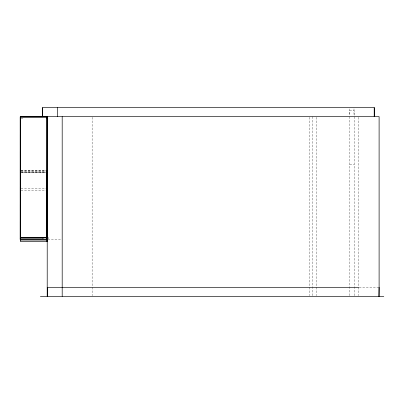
<?xml version="1.0" encoding="UTF-8"?>
<svg xmlns="http://www.w3.org/2000/svg" width="404" height="404" viewBox="0 0 404 404"><rect width="100%" height="100%" fill="white"/><g stroke="black" fill="none" stroke-linecap="round" stroke-linejoin="round"><path stroke-width="0.3" stroke-dasharray="2.02 1.52" d="M20.902 118.17L23.392 118.17M349.723 164.564L354.192 164.564M21.023 170.387L46.995 170.402M21.033 170.791L46.995 170.806M20.963 171.023L47.005 171.033M21.023 171.882L45.763 171.897M21.033 172.291L45.758 172.306M20.968 188.825L47.01 188.84M20.968 190.319L45.778 190.334M48.424 237.36L48.45 238.86M47.839 239.436L61.565 239.436M359.171 287.35L378.901 287.35M358.686 117.281L358.686 295.703M354.192 295.703L354.192 110.661L349.723 110.661L349.723 115.453M353.99 108.868L353.99 115.453M349.723 116.65L349.723 295.703M349.495 108.868L349.495 115.453M316.761 117.281L316.761 295.703M312.282 116.65L312.282 295.703M309.287 117.281L309.287 295.703M92.142 117.281L92.142 295.703M45.748 172.523L20.968 172.518L45.768 172.533"/><path stroke-width="0.61" d="M46.985 172.523L46.95 239.436L20.235 239.456L20.261 116.736L20.235 239.284M46.95 237.936L20.316 237.961L20.235 239.456M46.874 238.436L46.95 239.436M46.839 237.375L46.899 116.711M20.316 237.961L43.193 237.966M20.261 116.736L42.597 116.716M20.417 118.15L20.417 116.655M20.326 116.655L46.894 116.67L46.985 118.165M30.78 116.7L42.44 116.711M46.915 117.397L20.276 117.392L20.311 237.491L46.95 237.486L46.985 116.67M20.437 171.018L20.437 172.518M47.005 171.033L47.005 172.533M20.442 188.825L20.442 190.319M47.01 188.84L47.01 190.334M43.036 237.36L43.011 238.355M20.311 237.486L47.218 237.36M20.367 240.016L47.031 240.032L47.031 241.531L20.367 241.516L20.463 240.016M47.031 240.032L47.031 241.531M47.212 287.35L358.686 287.375M379.104 287.35L378.901 296.334M40.4 296.334L383.8 296.334M379.104 296.334L379.104 116.65L42.516 116.65L42.516 107.666L374.407 107.666L374.407 116.65M374.205 107.666L374.205 116.65M62.191 116.65L62.191 296.334M57.494 107.666L57.494 116.65M47.298 287.35L47.298 296.334M47.212 116.65L47.212 296.334M42.602 107.666L42.602 116.65"/></g></svg>
